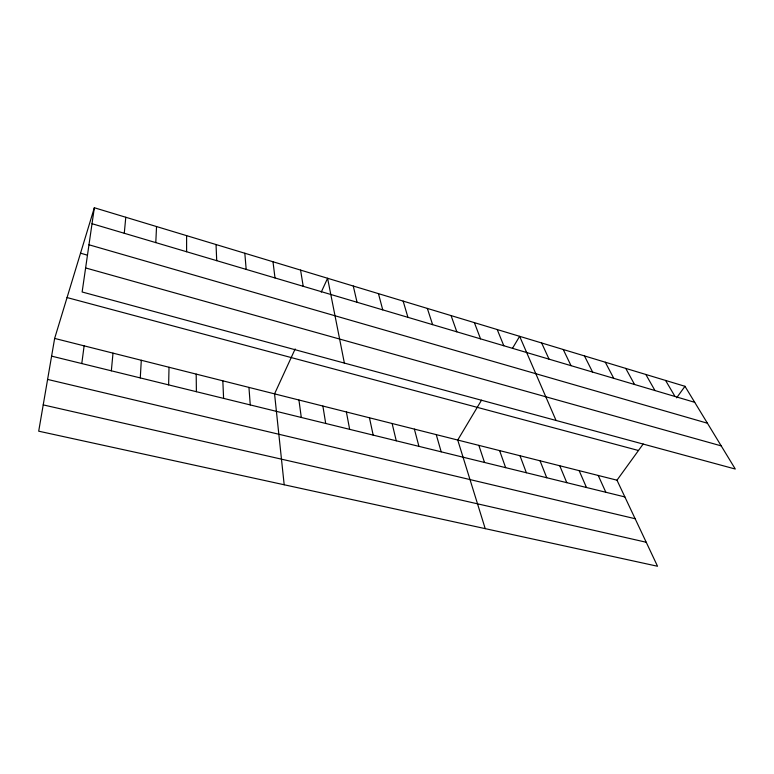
<?xml version="1.0" encoding="UTF-8"?>
<svg xmlns="http://www.w3.org/2000/svg" width="774" height="774" viewBox="0 0 774 774"><rect width="100%" height="100%" fill="white"/><g stroke="black" fill="none" stroke-linecap="round" stroke-linejoin="round"><path stroke-width="1.16" d="M186.602 251.743L186.611 235.644M168.626 384.881L169.022 367.263M155.797 242.61L156.532 226.559M140.278 377.915L141.303 360.268M124.275 233.274L125.785 217.262M111.34 370.814L113.004 353.137M81.783 363.548L84.124 345.852M94.341 207.751L82.131 291.992L735.3 469.044L684.971 386.303L94.341 207.751L54.644 338.422L38.7 431.186L657.532 566.249L616.984 480.19L54.644 338.422M295.165 348.948L274.557 393.86L284.184 484.766M321.239 292.137L327.596 278.272L344.372 363.074M481.525 400.177L457.734 440.038L485.221 528.642M512.436 348.397L519.644 336.322L556.042 420.456M616.984 480.19L643.184 444.005M676.631 397.826L684.971 386.303M43.218 404.889L646.232 542.255M47.601 379.424L635.135 518.725M51.597 356.137L624.879 496.937M67.057 297.564L638.482 450.507M85.614 267.939L721.213 445.882M80.535 253.195L87.375 255.149M88.971 244.778L707.426 423.223M92.029 223.715L694.723 402.325M665.572 380.44L675.025 396.491M645.835 374.471L654.978 390.551M625.74 368.395L634.564 384.494M605.287 362.213L613.772 378.341M584.457 355.914L592.594 372.062M563.249 349.509L571.028 365.667M541.645 342.979L549.047 359.155M598.225 475.459L605.839 492.264M579.155 470.65L586.469 487.504M559.766 465.764L566.781 482.666M497.218 329.55L503.816 345.755M540.049 460.791L546.744 477.752M474.375 322.642L480.548 338.857M519.993 455.741L526.368 472.75M499.598 450.594L505.635 467.651M451.087 315.599L456.815 331.823M478.845 445.369L484.524 462.465M427.345 308.42L432.608 324.645M403.148 301.105L407.927 317.33M436.246 434.63L441.19 451.822M414.38 429.115L418.928 446.356M378.457 293.646L382.743 309.871M392.118 423.504L396.259 440.793M353.283 286.032L357.037 302.247M369.459 417.786L373.174 435.123M346.384 411.971L349.654 429.347M322.884 406.05L325.699 423.455M300.583 270.107L303.205 286.293M298.938 400.013L301.289 417.467M272.999 261.767L275.002 277.943M244.826 253.243L246.18 269.4M248.947 387.406L250.263 404.937M222.825 380.827L223.599 398.387M216.033 244.545L216.72 260.664M196.19 374.113L196.393 391.702"/></g></svg>
